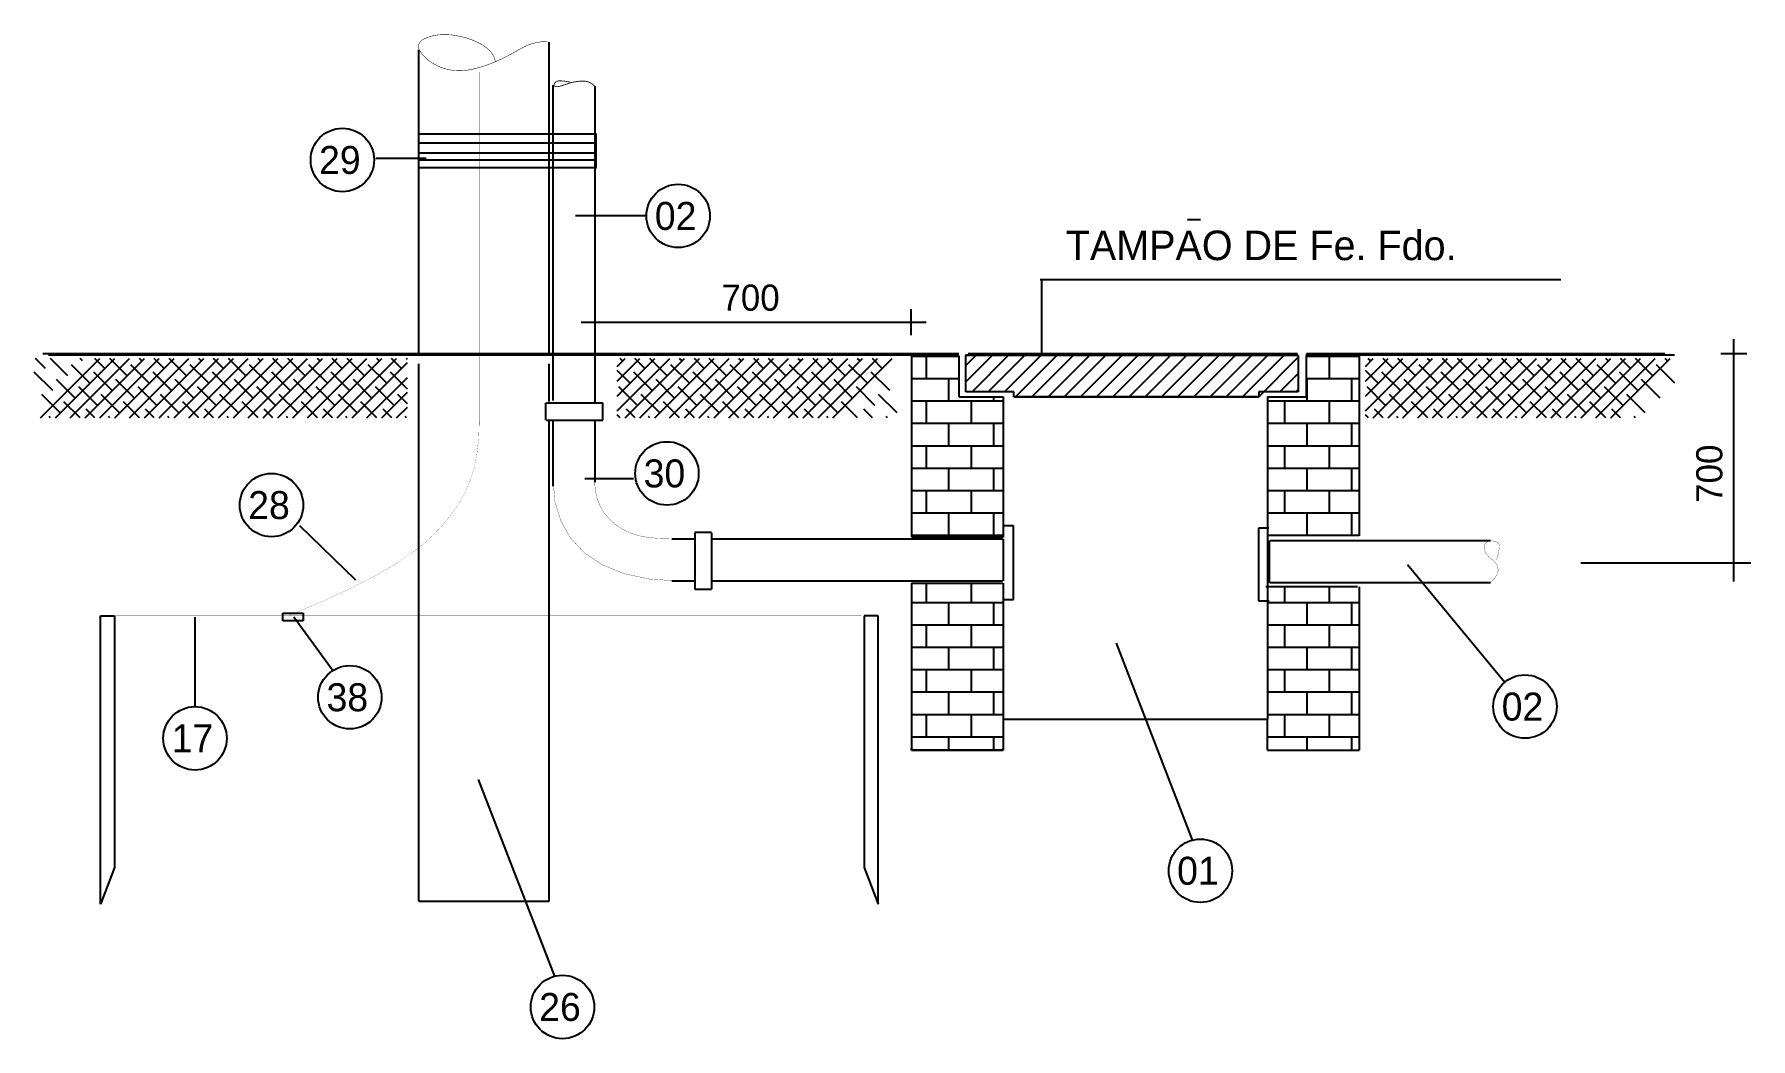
# Model space of a CAD drawing. Extents: x 0.013 to 0.842, y 0.009 to 0.544.
# Drawn here: x 0.3914 to 0.4834, y 0.1304 to 0.1842 of the extents above; entities that cross this region are included whole.
import ezdxf

# ---------------------------------------------------------------- set-up
doc = ezdxf.new("R2010")
doc.units = 0
doc.header["$LTSCALE"] = 250
doc.header["$MEASUREMENT"] = 0
doc.linetypes.add('DASHDOT', pattern=[1, 0.5, -0.25, 0, -0.25])
doc.linetypes.add('DASHED', pattern=[0.75, 0.5, -0.25])
doc.layers.add('DETALHES-DIVERSOS', color=7, linetype='CONTINUOUS')
doc.styles.add('ROMANS', font='TXT', dxfattribs={"height": 100})

msp = doc.modelspace()

# ---------------------------------------------------------------- linework, layer by layer
at = {"layer": 'DETALHES-DIVERSOS'}
for p, q in [((0.411995, 0.167017), (0.411995, 0.18341)), ((0.41899, 0.167017), (0.41899, 0.183807)), ((0.41918, 0.181503), (0.41918, 0.164599)), ((0.42143, 0.181455), (0.42143, 0.164501)), ((0.411998, 0.178907), (0.421515, 0.178907)), ((0.421497, 0.177087), (0.421497, 0.178889)), ((0.4097, 0.1776), (0.4124, 0.1776)), ((0.421515, 0.178394), (0.411998, 0.178394)), ((0.411998, 0.177882), (0.421497, 0.177882)), ((0.411969, 0.177097), (0.421515, 0.177097)), ((0.421497, 0.177494), (0.411998, 0.177494)), ((0.4242, 0.1745), (0.4204, 0.1745)), ((0.4532, 0.1743), (0.4539, 0.1743)), ((0.445304, 0.1711), (0.473224, 0.1711)), ((0.445392, 0.16699), (0.445392, 0.171109)), ((0.4384, 0.1681), (0.4384, 0.1695)), ((0.4207, 0.1688), (0.4392, 0.1688)), ((0.4825, 0.1549), (0.4825, 0.1679)), ((0.391981, 0.166327), (0.391449, 0.166859)), ((0.391715, 0.163675), (0.394899, 0.166859)), ((0.440949, 0.167105), (0.391835, 0.167105)), ((0.440949, 0.167031), (0.392142, 0.167031)), ((0.393174, 0.165929), (0.392244, 0.166859)), ((0.392511, 0.163675), (0.395695, 0.166859)), ((0.393306, 0.163675), (0.39649, 0.166859)), ((0.39397, 0.166725), (0.393835, 0.166859)), ((0.394102, 0.163675), (0.397286, 0.166859)), ((0.395163, 0.166327), (0.394631, 0.166859)), ((0.394897, 0.163675), (0.398081, 0.166859)), ((0.396356, 0.165929), (0.395426, 0.166859)), ((0.395693, 0.163675), (0.398877, 0.166859)), ((0.396488, 0.163675), (0.399672, 0.166859)), ((0.397152, 0.166725), (0.397017, 0.166859)), ((0.397284, 0.163675), (0.400468, 0.166859)), ((0.398345, 0.166327), (0.397813, 0.166859)), ((0.398079, 0.163675), (0.401263, 0.166859)), ((0.399538, 0.165929), (0.398608, 0.166859)), ((0.398875, 0.163675), (0.402059, 0.166859)), ((0.39967, 0.163675), (0.402854, 0.166859)), ((0.400334, 0.166725), (0.400199, 0.166859)), ((0.400466, 0.163675), (0.40365, 0.166859)), ((0.401527, 0.166327), (0.400995, 0.166859)), ((0.401261, 0.163675), (0.404445, 0.166859)), ((0.40272, 0.165929), (0.40179, 0.166859)), ((0.402057, 0.163675), (0.405241, 0.166859)), ((0.402852, 0.163675), (0.406036, 0.166859)), ((0.403516, 0.166725), (0.403381, 0.166859)), ((0.403648, 0.163675), (0.406832, 0.166859)), ((0.404709, 0.166327), (0.404177, 0.166859)), ((0.404443, 0.163675), (0.407627, 0.166859)), ((0.405902, 0.165929), (0.404972, 0.166859)), ((0.405239, 0.163675), (0.408423, 0.166859)), ((0.406034, 0.163675), (0.409218, 0.166859)), ((0.406698, 0.166725), (0.406563, 0.166859)), ((0.40683, 0.163675), (0.410014, 0.166859)), ((0.407891, 0.166327), (0.407359, 0.166859)), ((0.407625, 0.163675), (0.410809, 0.166859)), ((0.409084, 0.165929), (0.408154, 0.166859)), ((0.408421, 0.163675), (0.411388, 0.166643)), ((0.40988, 0.166725), (0.409745, 0.166859)), ((0.411073, 0.166327), (0.410541, 0.166859)), ((0.411388, 0.166807), (0.411336, 0.166859)), ((0.422632, 0.166431), (0.42306, 0.166859)), ((0.422632, 0.165636), (0.423855, 0.166859)), ((0.422632, 0.16484), (0.424651, 0.166859)), ((0.422632, 0.164045), (0.425446, 0.166859)), ((0.422926, 0.166725), (0.422791, 0.166859)), ((0.423058, 0.163675), (0.426242, 0.166859)), ((0.424119, 0.166327), (0.423587, 0.166859)), ((0.423853, 0.163675), (0.427037, 0.166859)), ((0.425312, 0.165929), (0.424382, 0.166859)), ((0.424649, 0.163675), (0.427833, 0.166859)), ((0.425444, 0.163675), (0.428628, 0.166859)), ((0.426107, 0.166725), (0.425973, 0.166859)), ((0.42624, 0.163675), (0.429424, 0.166859)), ((0.427301, 0.166327), (0.426769, 0.166859)), ((0.427035, 0.163675), (0.430219, 0.166859)), ((0.428494, 0.165929), (0.427564, 0.166859)), ((0.427831, 0.163675), (0.431015, 0.166859)), ((0.428626, 0.163675), (0.43181, 0.166859)), ((0.429289, 0.166725), (0.429155, 0.166859)), ((0.429422, 0.163675), (0.432606, 0.166859)), ((0.430483, 0.166327), (0.429951, 0.166859)), ((0.430217, 0.163675), (0.433401, 0.166859)), ((0.431676, 0.165929), (0.430746, 0.166859)), ((0.431013, 0.163675), (0.434197, 0.166859)), ((0.431808, 0.163675), (0.434992, 0.166859)), ((0.432471, 0.166725), (0.432337, 0.166859)), ((0.432604, 0.163675), (0.435788, 0.166859)), ((0.433665, 0.166327), (0.433133, 0.166859)), ((0.433399, 0.163675), (0.436583, 0.166859)), ((0.434858, 0.165929), (0.433928, 0.166859)), ((0.434194, 0.163675), (0.437379, 0.166859)), ((0.435653, 0.166725), (0.435519, 0.166859)), ((0.436847, 0.166327), (0.436315, 0.166859)), ((0.43838, 0.167006), (0.440933, 0.167006)), ((0.43841, 0.16702), (0.43841, 0.157306)), ((0.43841, 0.166983), (0.440957, 0.166983)), ((0.439221, 0.165783), (0.439221, 0.166983)), ((0.440421, 0.166983), (0.440421, 0.167006)), ((0.440957, 0.167006), (0.440957, 0.164805)), ((0.459105, 0.167031), (0.441312, 0.167031)), ((0.441322, 0.166478), (0.441864, 0.16702)), ((0.441322, 0.16561), (0.442733, 0.16702)), ((0.441322, 0.165078), (0.441322, 0.16702)), ((0.459143, 0.16702), (0.441322, 0.16702)), ((0.459105, 0.167105), (0.441447, 0.167105)), ((0.441659, 0.165078), (0.443601, 0.16702)), ((0.442528, 0.165078), (0.44447, 0.16702)), ((0.443397, 0.165078), (0.445339, 0.16702)), ((0.443992, 0.164805), (0.446207, 0.16702)), ((0.444861, 0.164805), (0.447076, 0.16702)), ((0.44573, 0.164805), (0.447945, 0.16702)), ((0.446598, 0.164805), (0.448813, 0.16702)), ((0.447467, 0.164805), (0.449682, 0.16702)), ((0.448336, 0.164805), (0.450551, 0.16702)), ((0.449204, 0.164805), (0.451419, 0.16702)), ((0.450073, 0.164805), (0.452288, 0.16702)), ((0.450942, 0.164805), (0.453157, 0.16702)), ((0.45181, 0.164805), (0.454025, 0.16702)), ((0.452679, 0.164805), (0.454894, 0.16702)), ((0.453548, 0.164805), (0.455763, 0.16702)), ((0.454417, 0.164805), (0.456631, 0.16702)), ((0.455285, 0.164805), (0.4575, 0.16702)), ((0.456154, 0.164805), (0.458369, 0.16702)), ((0.457023, 0.164805), (0.459143, 0.166925)), ((0.459143, 0.16702), (0.459143, 0.165078)), ((0.479315, 0.167031), (0.459543, 0.167031)), ((0.459592, 0.167006), (0.462352, 0.167006)), ((0.459592, 0.164805), (0.459592, 0.167006)), ((0.459592, 0.166983), (0.462415, 0.166983)), ((0.478798, 0.167105), (0.459594, 0.167105)), ((0.459621, 0.166983), (0.459621, 0.167006)), ((0.460821, 0.165783), (0.460821, 0.166983)), ((0.462021, 0.166983), (0.462021, 0.167006)), ((0.462415, 0.16702), (0.462415, 0.157349)), ((0.462742, 0.164045), (0.465556, 0.166859)), ((0.462742, 0.16484), (0.46476, 0.166859)), ((0.462742, 0.165636), (0.463965, 0.166859)), ((0.462742, 0.166431), (0.463169, 0.166859)), ((0.463035, 0.166725), (0.462901, 0.166859)), ((0.463167, 0.163675), (0.466351, 0.166859)), ((0.464228, 0.166327), (0.463696, 0.166859)), ((0.463963, 0.163675), (0.467147, 0.166859)), ((0.465422, 0.165929), (0.464492, 0.166859)), ((0.464758, 0.163675), (0.467942, 0.166859)), ((0.465554, 0.163675), (0.468738, 0.166859)), ((0.466217, 0.166725), (0.466083, 0.166859)), ((0.466349, 0.163675), (0.469533, 0.166859)), ((0.46741, 0.166327), (0.466878, 0.166859)), ((0.467145, 0.163675), (0.470329, 0.166859)), ((0.468604, 0.165929), (0.467674, 0.166859)), ((0.46794, 0.163675), (0.471124, 0.166859)), ((0.468736, 0.163675), (0.47192, 0.166859)), ((0.469399, 0.166725), (0.469265, 0.166859)), ((0.469531, 0.163675), (0.472715, 0.166859)), ((0.470592, 0.166327), (0.47006, 0.166859)), ((0.470327, 0.163675), (0.473511, 0.166859)), ((0.471786, 0.165929), (0.470856, 0.166859)), ((0.471122, 0.163675), (0.474306, 0.166859)), ((0.471918, 0.163675), (0.475102, 0.166859)), ((0.472581, 0.166725), (0.472447, 0.166859)), ((0.472713, 0.163675), (0.475897, 0.166859)), ((0.473774, 0.166327), (0.473242, 0.166859)), ((0.473509, 0.163675), (0.476693, 0.166859)), ((0.474968, 0.165929), (0.474038, 0.166859)), ((0.474304, 0.163675), (0.477488, 0.166859)), ((0.4751, 0.163675), (0.478284, 0.166859)), ((0.475763, 0.166725), (0.475629, 0.166859)), ((0.475895, 0.163675), (0.479079, 0.166859)), ((0.476956, 0.166327), (0.476424, 0.166859)), ((0.47815, 0.165929), (0.47722, 0.166859)), ((0.478945, 0.166725), (0.478811, 0.166859)), ((0.4832, 0.1671), (0.4818, 0.1671)), ((0.392379, 0.165134), (0.391384, 0.166128)), ((0.393572, 0.164736), (0.392578, 0.165731)), ((0.394367, 0.165532), (0.393373, 0.166526)), ((0.395561, 0.165134), (0.394566, 0.166128)), ((0.396754, 0.164736), (0.39576, 0.165731)), ((0.397549, 0.165532), (0.396555, 0.166526)), ((0.398743, 0.165134), (0.397748, 0.166128)), ((0.399936, 0.164736), (0.398942, 0.165731)), ((0.400731, 0.165532), (0.399737, 0.166526)), ((0.401925, 0.165134), (0.40093, 0.166128)), ((0.403118, 0.164736), (0.402123, 0.165731)), ((0.403913, 0.165532), (0.402919, 0.166526)), ((0.405107, 0.165134), (0.404112, 0.166128)), ((0.4063, 0.164736), (0.405305, 0.165731)), ((0.407095, 0.165532), (0.406101, 0.166526)), ((0.408289, 0.165134), (0.407294, 0.166128)), ((0.409482, 0.164736), (0.408487, 0.165731)), ((0.409216, 0.163675), (0.411388, 0.165847)), ((0.410277, 0.165532), (0.409283, 0.166526)), ((0.411388, 0.165216), (0.410476, 0.166128)), ((0.423323, 0.165532), (0.422632, 0.166223)), ((0.424516, 0.165134), (0.423522, 0.166128)), ((0.42571, 0.164736), (0.424715, 0.165731)), ((0.426505, 0.165532), (0.425511, 0.166526)), ((0.427698, 0.165134), (0.426704, 0.166128)), ((0.428892, 0.164736), (0.427897, 0.165731)), ((0.429687, 0.165532), (0.428693, 0.166526)), ((0.43088, 0.165134), (0.429886, 0.166128)), ((0.432074, 0.164736), (0.431079, 0.165731)), ((0.432869, 0.165532), (0.431875, 0.166526)), ((0.434062, 0.165134), (0.433068, 0.166128)), ((0.435256, 0.164736), (0.434261, 0.165731)), ((0.436051, 0.165532), (0.435057, 0.166526)), ((0.437244, 0.165134), (0.43625, 0.166128)), ((0.43841, 0.165783), (0.440957, 0.165783)), ((0.440421, 0.164583), (0.440421, 0.165783)), ((0.458164, 0.165078), (0.459143, 0.166057)), ((0.459592, 0.165783), (0.462415, 0.165783)), ((0.459621, 0.164583), (0.459621, 0.165783)), ((0.462021, 0.164583), (0.462021, 0.165783)), ((0.463433, 0.165532), (0.462742, 0.166223)), ((0.464626, 0.165134), (0.463632, 0.166128)), ((0.465819, 0.164736), (0.464825, 0.165731)), ((0.466615, 0.165532), (0.465621, 0.166526)), ((0.467808, 0.165134), (0.466814, 0.166128)), ((0.469001, 0.164736), (0.468007, 0.165731)), ((0.469797, 0.165532), (0.468802, 0.166526)), ((0.47099, 0.165134), (0.469996, 0.166128)), ((0.472183, 0.164736), (0.471189, 0.165731)), ((0.472979, 0.165532), (0.471984, 0.166526)), ((0.474172, 0.165134), (0.473178, 0.166128)), ((0.475365, 0.164736), (0.474371, 0.165731)), ((0.476161, 0.165532), (0.475166, 0.166526)), ((0.477354, 0.165134), (0.47636, 0.166128)), ((0.478547, 0.164736), (0.477553, 0.165731)), ((0.479343, 0.165532), (0.478348, 0.166526)), ((0.392776, 0.163941), (0.391782, 0.164935)), ((0.394765, 0.164338), (0.393771, 0.165333)), ((0.395958, 0.163941), (0.394964, 0.164935)), ((0.397947, 0.164338), (0.396953, 0.165333)), ((0.39914, 0.163941), (0.398146, 0.164935)), ((0.401129, 0.164338), (0.400135, 0.165333)), ((0.402322, 0.163941), (0.401328, 0.164935)), ((0.404311, 0.164338), (0.403317, 0.165333)), ((0.405504, 0.163941), (0.40451, 0.164935)), ((0.407493, 0.164338), (0.406499, 0.165333)), ((0.408686, 0.163941), (0.407692, 0.164935)), ((0.410675, 0.164338), (0.409681, 0.165333)), ((0.410012, 0.163675), (0.411388, 0.165052)), ((0.411388, 0.164421), (0.410874, 0.164935)), ((0.423721, 0.164338), (0.422727, 0.165333)), ((0.424914, 0.163941), (0.42392, 0.164935)), ((0.426903, 0.164338), (0.425909, 0.165333)), ((0.428096, 0.163941), (0.427102, 0.164935)), ((0.430085, 0.164338), (0.429091, 0.165333)), ((0.431278, 0.163941), (0.430284, 0.164935)), ((0.433267, 0.164338), (0.432273, 0.165333)), ((0.43446, 0.163941), (0.433466, 0.164935)), ((0.436449, 0.164338), (0.435455, 0.165333)), ((0.437642, 0.163941), (0.436648, 0.164935)), ((0.440957, 0.164805), (0.443324, 0.164805)), ((0.443899, 0.165078), (0.441322, 0.165078)), ((0.442821, 0.164583), (0.442821, 0.164805)), ((0.443324, 0.164805), (0.443324, 0.157275)), ((0.443899, 0.164805), (0.443899, 0.165078)), ((0.443899, 0.164805), (0.457027, 0.164805)), ((0.457027, 0.164805), (0.443899, 0.164805)), ((0.457027, 0.165078), (0.457027, 0.164805)), ((0.459143, 0.165078), (0.457027, 0.165078)), ((0.457501, 0.164805), (0.459592, 0.164805)), ((0.457501, 0.164805), (0.457501, 0.147523)), ((0.459033, 0.165078), (0.459143, 0.165188)), ((0.463831, 0.164338), (0.462836, 0.165333)), ((0.465024, 0.163941), (0.46403, 0.164935)), ((0.467013, 0.164338), (0.466018, 0.165333)), ((0.468206, 0.163941), (0.467211, 0.164935)), ((0.470195, 0.164338), (0.4692, 0.165333)), ((0.471388, 0.163941), (0.470393, 0.164935)), ((0.473377, 0.164338), (0.472382, 0.165333)), ((0.47457, 0.163941), (0.473575, 0.164935)), ((0.476559, 0.164338), (0.475564, 0.165333)), ((0.477752, 0.163941), (0.476757, 0.164935)), ((0.393838, 0.163675), (0.392975, 0.164537)), ((0.394633, 0.163675), (0.394169, 0.16414)), ((0.39702, 0.163675), (0.396157, 0.164537)), ((0.397815, 0.163675), (0.397351, 0.16414)), ((0.400202, 0.163675), (0.399339, 0.164537)), ((0.400997, 0.163675), (0.400533, 0.16414)), ((0.403384, 0.163675), (0.402521, 0.164537)), ((0.404179, 0.163675), (0.403714, 0.16414)), ((0.406566, 0.163675), (0.405703, 0.164537)), ((0.407361, 0.163675), (0.406896, 0.16414)), ((0.409748, 0.163675), (0.408885, 0.164537)), ((0.410543, 0.163675), (0.410078, 0.16414)), ((0.410807, 0.163675), (0.411388, 0.164256)), ((0.418811, 0.163545), (0.418811, 0.164489)), ((0.418844, 0.16449), (0.421864, 0.16449)), ((0.421864, 0.163545), (0.421864, 0.164489)), ((0.422793, 0.163675), (0.422632, 0.163837)), ((0.423589, 0.163675), (0.423124, 0.16414)), ((0.425975, 0.163675), (0.425113, 0.164537)), ((0.426771, 0.163675), (0.426306, 0.16414)), ((0.429157, 0.163675), (0.428295, 0.164537)), ((0.429953, 0.163675), (0.429488, 0.16414)), ((0.432339, 0.163675), (0.431477, 0.164537)), ((0.433135, 0.163675), (0.43267, 0.16414)), ((0.435521, 0.163675), (0.434659, 0.164537)), ((0.436317, 0.163675), (0.435852, 0.16414)), ((0.43841, 0.164583), (0.443324, 0.164583)), ((0.439221, 0.163383), (0.439221, 0.164583)), ((0.441621, 0.163383), (0.441621, 0.164583)), ((0.457501, 0.164583), (0.462415, 0.164583)), ((0.458421, 0.163383), (0.458421, 0.164583)), ((0.460821, 0.163383), (0.460821, 0.164583)), ((0.462903, 0.163675), (0.462742, 0.163837)), ((0.463699, 0.163675), (0.463234, 0.16414)), ((0.466085, 0.163675), (0.465223, 0.164537)), ((0.466881, 0.163675), (0.466416, 0.16414)), ((0.469267, 0.163675), (0.468405, 0.164537)), ((0.470063, 0.163675), (0.469598, 0.16414)), ((0.472449, 0.163675), (0.471587, 0.164537)), ((0.473245, 0.163675), (0.47278, 0.16414)), ((0.475631, 0.163675), (0.474769, 0.164537)), ((0.476427, 0.163675), (0.475962, 0.16414)), ((0.392247, 0.163675), (0.39218, 0.163742)), ((0.395429, 0.163675), (0.395362, 0.163742)), ((0.398611, 0.163675), (0.398544, 0.163742)), ((0.401793, 0.163675), (0.401726, 0.163742)), ((0.404975, 0.163675), (0.404908, 0.163742)), ((0.408157, 0.163675), (0.40809, 0.163742)), ((0.411339, 0.163675), (0.411272, 0.163742)), ((0.418844, 0.163546), (0.421864, 0.163546)), ((0.41918, 0.163521), (0.41918, 0.160232)), ((0.42143, 0.163544), (0.42143, 0.163515)), ((0.42143, 0.163521), (0.42143, 0.160232)), ((0.424384, 0.163675), (0.424318, 0.163742)), ((0.427566, 0.163675), (0.4275, 0.163742)), ((0.430748, 0.163675), (0.430682, 0.163742)), ((0.43393, 0.163675), (0.433864, 0.163742)), ((0.437112, 0.163675), (0.437046, 0.163742)), ((0.43841, 0.163383), (0.443324, 0.163383)), ((0.440421, 0.162183), (0.440421, 0.163383)), ((0.442821, 0.162183), (0.442821, 0.163383)), ((0.457501, 0.163383), (0.462415, 0.163383)), ((0.459621, 0.162183), (0.459621, 0.163383)), ((0.462021, 0.162183), (0.462021, 0.163383)), ((0.464494, 0.163675), (0.464427, 0.163742)), ((0.467676, 0.163675), (0.467609, 0.163742)), ((0.470858, 0.163675), (0.470791, 0.163742)), ((0.47404, 0.163675), (0.473973, 0.163742)), ((0.477222, 0.163675), (0.477155, 0.163742)), ((0.43841, 0.162183), (0.443324, 0.162183)), ((0.439221, 0.160983), (0.439221, 0.162183)), ((0.441621, 0.160983), (0.441621, 0.162183)), ((0.457501, 0.162183), (0.462415, 0.162183)), ((0.458421, 0.160983), (0.458421, 0.162183)), ((0.460821, 0.160983), (0.460821, 0.162183)), ((0.41918, 0.160288), (0.41918, 0.16001)), ((0.4235, 0.1604), (0.4209, 0.1604)), ((0.43841, 0.160983), (0.443324, 0.160983)), ((0.440421, 0.159783), (0.440421, 0.160983)), ((0.442821, 0.159783), (0.442821, 0.160983)), ((0.457501, 0.160983), (0.462415, 0.160983)), ((0.459621, 0.159783), (0.459621, 0.160983)), ((0.462021, 0.159783), (0.462021, 0.160983)), ((0.43841, 0.159783), (0.443324, 0.159783)), ((0.439221, 0.158583), (0.439221, 0.159783)), ((0.441621, 0.158583), (0.441621, 0.159783)), ((0.457501, 0.159783), (0.462415, 0.159783)), ((0.458421, 0.158583), (0.458421, 0.159783)), ((0.460821, 0.158583), (0.460821, 0.159783)), ((0.43841, 0.158583), (0.443324, 0.158583)), ((0.440421, 0.157383), (0.440421, 0.158583)), ((0.442821, 0.157383), (0.442821, 0.158583)), ((0.457501, 0.158583), (0.462415, 0.158583)), ((0.459621, 0.157383), (0.459621, 0.158583)), ((0.462021, 0.157383), (0.462021, 0.158583)), ((0.4056, 0.1579), (0.4086, 0.155)), ((0.426795, 0.157541), (0.427685, 0.157541)), ((0.426797, 0.157508), (0.426797, 0.154488)), ((0.427686, 0.157508), (0.427686, 0.154488)), ((0.43841, 0.157383), (0.443324, 0.157383)), ((0.439221, 0.157306), (0.439221, 0.157383)), ((0.441621, 0.157306), (0.441621, 0.157383)), ((0.443871, 0.157881), (0.443342, 0.157881)), ((0.443871, 0.157648), (0.443871, 0.157881)), ((0.443871, 0.153941), (0.443871, 0.157648)), ((0.457033, 0.157554), (0.457033, 0.157787)), ((0.457033, 0.157787), (0.457563, 0.157787)), ((0.457033, 0.153847), (0.457033, 0.157554)), ((0.457501, 0.157383), (0.462415, 0.157383)), ((0.425566, 0.157184), (0.426777, 0.157184)), ((0.426649, 0.157184), (0.426795, 0.157184)), ((0.427662, 0.157184), (0.443286, 0.157184)), ((0.438406, 0.157306), (0.443325, 0.157306)), ((0.443324, 0.157183), (0.443324, 0.154932)), ((0.457581, 0.157089), (0.457581, 0.154837)), ((0.469448, 0.15709), (0.457618, 0.15709)), ((0.4702, 0.1495), (0.465, 0.1558)), ((0.4743, 0.1559), (0.4834, 0.1559)), ((0.425566, 0.154934), (0.426777, 0.154934)), ((0.426505, 0.154934), (0.426795, 0.154934)), ((0.427662, 0.154934), (0.443286, 0.154934)), ((0.438406, 0.154824), (0.443325, 0.154824)), ((0.43841, 0.154824), (0.43841, 0.145863)), ((0.439221, 0.153783), (0.439221, 0.154824)), ((0.441621, 0.153783), (0.441621, 0.154824)), ((0.443324, 0.154808), (0.443324, 0.145863)), ((0.457414, 0.154637), (0.462328, 0.154637)), ((0.469448, 0.15484), (0.457618, 0.15484)), ((0.462415, 0.154611), (0.462415, 0.145863)), ((0.426795, 0.154488), (0.427685, 0.154488)), ((0.43841, 0.153783), (0.443324, 0.153783)), ((0.440421, 0.152583), (0.440421, 0.153783)), ((0.442821, 0.152583), (0.442821, 0.153783)), ((0.443325, 0.153941), (0.443871, 0.153941)), ((0.457579, 0.153847), (0.457033, 0.153847)), ((0.457501, 0.153783), (0.462415, 0.153783)), ((0.458421, 0.153783), (0.458421, 0.154579)), ((0.459621, 0.152583), (0.459621, 0.153783)), ((0.460821, 0.153783), (0.460821, 0.154579)), ((0.462021, 0.152583), (0.462021, 0.153783)), ((0.394924, 0.153067), (0.395674, 0.153067)), ((0.4, 0.1482), (0.4, 0.153)), ((0.4047, 0.1528), (0.4047, 0.1532)), ((0.4047, 0.1532), (0.4058, 0.1532)), ((0.4058, 0.1528), (0.4047, 0.1528)), ((0.4074, 0.1501), (0.4053, 0.153)), ((0.4058, 0.1532), (0.4058, 0.1528)), ((0.436624, 0.153067), (0.435874, 0.153067)), ((0.43841, 0.152583), (0.443324, 0.152583)), ((0.439221, 0.151383), (0.439221, 0.152583)), ((0.441621, 0.151383), (0.441621, 0.152583)), ((0.457501, 0.152583), (0.462415, 0.152583)), ((0.458421, 0.151383), (0.458421, 0.152583)), ((0.460821, 0.151383), (0.460821, 0.152583)), ((0.43841, 0.151383), (0.443324, 0.151383)), ((0.440421, 0.150183), (0.440421, 0.151383)), ((0.442821, 0.150183), (0.442821, 0.151383)), ((0.4535, 0.141), (0.4494, 0.1516)), ((0.457501, 0.151383), (0.462415, 0.151383)), ((0.459621, 0.150183), (0.459621, 0.151383)), ((0.462021, 0.150183), (0.462021, 0.151383)), ((0.43841, 0.150183), (0.443324, 0.150183)), ((0.439221, 0.148983), (0.439221, 0.150183)), ((0.441621, 0.148983), (0.441621, 0.150183)), ((0.457501, 0.150183), (0.462415, 0.150183)), ((0.458421, 0.148983), (0.458421, 0.150183)), ((0.460821, 0.148983), (0.460821, 0.150183)), ((0.43841, 0.148983), (0.443324, 0.148983)), ((0.440421, 0.147783), (0.440421, 0.148983)), ((0.442821, 0.147783), (0.442821, 0.148983)), ((0.457501, 0.148983), (0.462415, 0.148983)), ((0.459621, 0.147783), (0.459621, 0.148983)), ((0.462021, 0.147783), (0.462021, 0.148983)), ((0.43841, 0.147783), (0.443324, 0.147783)), ((0.439221, 0.146583), (0.439221, 0.147783)), ((0.441621, 0.146583), (0.441621, 0.147783)), ((0.443347, 0.147523), (0.457501, 0.147523)), ((0.457501, 0.147783), (0.462415, 0.147783)), ((0.457501, 0.145857), (0.457501, 0.147533)), ((0.458421, 0.146583), (0.458421, 0.147783)), ((0.460821, 0.146583), (0.460821, 0.147783)), ((0.43841, 0.146583), (0.443324, 0.146583)), ((0.440421, 0.145863), (0.440421, 0.146583)), ((0.442821, 0.145863), (0.442821, 0.146583)), ((0.457501, 0.146583), (0.462415, 0.146583)), ((0.459621, 0.145863), (0.459621, 0.146583)), ((0.462021, 0.145863), (0.462021, 0.146583)), ((0.43841, 0.145863), (0.43841, 0.145951)), ((0.43841, 0.145863), (0.443324, 0.145863)), ((0.443324, 0.145863), (0.43841, 0.145863)), ((0.443324, 0.145863), (0.443324, 0.145951)), ((0.457501, 0.145863), (0.462415, 0.145863)), ((0.4193, 0.1337), (0.4152, 0.1443))]:
    msp.add_line(p, q, dxfattribs=at)
at = {"layer": 'DETALHES-DIVERSOS', "linetype": 'DASHED'}
for p, q in [((0.411995, 0.137768), (0.411995, 0.166567)), ((0.41899, 0.16455), (0.41899, 0.166567)), ((0.41899, 0.137768), (0.41899, 0.163571)), ((0.394924, 0.137617), (0.394924, 0.153067)), ((0.395674, 0.153067), (0.395674, 0.139567)), ((0.435874, 0.153067), (0.435874, 0.139567)), ((0.436624, 0.137617), (0.436624, 0.153067)), ((0.395674, 0.139567), (0.394924, 0.137617)), ((0.435874, 0.139567), (0.436624, 0.137617)), ((0.411995, 0.137768), (0.41899, 0.137768))]:
    msp.add_line(p, q, dxfattribs=at)
at = {"layer": 'DETALHES-DIVERSOS'}
for points, const_width in [([(0.418923, 0.183851), (0.418596, 0.183837), (0.41831, 0.183795), (0.418056, 0.18373), (0.417826, 0.183645), (0.417609, 0.183544), (0.417396, 0.183429), (0.417179, 0.183305), (0.416947, 0.183175), (0.416694, 0.183042), (0.416423, 0.182909), (0.416137, 0.182781), (0.415843, 0.182661), (0.415543, 0.182551), (0.415244, 0.182457), (0.41495, 0.18238), (0.414666, 0.182324), (0.414394, 0.182292), (0.414137, 0.182284), (0.413894, 0.182297), (0.413664, 0.182329), (0.413446, 0.182378), (0.413241, 0.182444), (0.413047, 0.182523), (0.412866, 0.182614), (0.412695, 0.182716), (0.412538, 0.182826), (0.412396, 0.182941), (0.412272, 0.183059), (0.412166, 0.183178), (0.412082, 0.183296), (0.412022, 0.183409), (0.411986, 0.183517), (0.411978, 0.183616), (0.411995, 0.183706), (0.412037, 0.183789), (0.412101, 0.183864), (0.412187, 0.183933), (0.412292, 0.183994), (0.412416, 0.18405), (0.412555, 0.184099), (0.412711, 0.184143), (0.412881, 0.184179), (0.413068, 0.184206), (0.413272, 0.18422), (0.413493, 0.18422), (0.413732, 0.184204), (0.41399, 0.184169), (0.414266, 0.184113), (0.41456, 0.184034), (0.414862, 0.183931), (0.415157, 0.183803), (0.415435, 0.18365), (0.415681, 0.183469), (0.415884, 0.183261), (0.416031, 0.183024), (0.416109, 0.182758)], 0.000027), ([(0.421416, 0.181465), (0.421322, 0.18155), (0.421228, 0.181615), (0.421133, 0.181663), (0.421038, 0.181696), (0.420944, 0.181716), (0.420851, 0.181726), (0.420759, 0.181728), (0.420669, 0.181724), (0.420581, 0.181716), (0.420495, 0.181706), (0.420411, 0.181693), (0.420329, 0.181678), (0.420249, 0.181662), (0.42017, 0.181644), (0.420092, 0.181626), (0.420015, 0.181596), (0.41994, 0.181572), (0.419866, 0.181549), (0.419794, 0.181525), (0.419725, 0.181503), (0.419659, 0.181482), (0.419596, 0.181463), (0.419538, 0.181448), (0.419484, 0.181437), (0.419435, 0.181429), (0.419392, 0.181426), (0.419353, 0.181428), (0.41932, 0.181433), (0.419293, 0.181443), (0.419272, 0.181456), (0.419256, 0.181474), (0.419247, 0.181495), (0.419243, 0.18152), (0.419246, 0.181547), (0.419254, 0.181576), (0.419269, 0.181606), (0.419289, 0.181635), (0.419314, 0.181662), (0.419346, 0.181687), (0.419383, 0.181708), (0.419426, 0.181724), (0.419476, 0.181736), (0.419538, 0.181742), (0.419612, 0.181741), (0.419703, 0.181735), (0.419812, 0.181722), (0.419942, 0.181701), (0.420096, 0.181673)], 0.000045), ([(0.419192, 0.160319), (0.419297, 0.159182), (0.419612, 0.158146), (0.420138, 0.157228), (0.420875, 0.156442), (0.421824, 0.155804), (0.422986, 0.15533), (0.424362, 0.155034), (0.425953, 0.154932)], 0.000015), ([(0.421419, 0.160321), (0.421455, 0.159808), (0.421558, 0.159349), (0.42172, 0.158943), (0.42193, 0.158586), (0.422181, 0.158278), (0.422463, 0.158015), (0.422767, 0.157796), (0.423085, 0.157619), (0.42341, 0.15748), (0.423741, 0.157376), (0.42408, 0.157301), (0.424429, 0.157251), (0.424788, 0.157221), (0.425161, 0.157206), (0.425548, 0.1572), (0.425951, 0.157199)], 0.000015), ([(0.469415, 0.154825), (0.469576, 0.154973), (0.469696, 0.155113), (0.46978, 0.155243), (0.469832, 0.155365), (0.469856, 0.155479), (0.469856, 0.155584), (0.469836, 0.15568), (0.469801, 0.155768), (0.469754, 0.155849), (0.469697, 0.155922), (0.469634, 0.15599), (0.469567, 0.156054), (0.469498, 0.156116), (0.469429, 0.156175), (0.469364, 0.156235), (0.469304, 0.156297), (0.469251, 0.15636), (0.469207, 0.156426), (0.469171, 0.156492), (0.469143, 0.156558), (0.469124, 0.156623), (0.469113, 0.156687), (0.46911, 0.156747), (0.469116, 0.156804), (0.469131, 0.156857), (0.469155, 0.156904), (0.469185, 0.156947), (0.469223, 0.156984), (0.469268, 0.157015), (0.469318, 0.15704), (0.469373, 0.157059), (0.469434, 0.157072), (0.469498, 0.157078), (0.469564, 0.157077), (0.46963, 0.157069), (0.469694, 0.157054), (0.469754, 0.157033), (0.469807, 0.157006), (0.469853, 0.156971), (0.469887, 0.15693), (0.469911, 0.156883), (0.469923, 0.15683), (0.469926, 0.156773), (0.469923, 0.156712), (0.469914, 0.156649), (0.469902, 0.156584), (0.469888, 0.156518), (0.469875, 0.156453), (0.469863, 0.156389), (0.469851, 0.156328), (0.469839, 0.15627), (0.469826, 0.156217), (0.46981, 0.15617), (0.469789, 0.15613), (0.469763, 0.156098), (0.469731, 0.156074)], 0.000015)]:
    msp.add_lwpolyline(points, dxfattribs=dict(at, const_width=const_width))
at = {"layer": 'DETALHES-DIVERSOS', "linetype": 'DASHDOT'}
for points, const_width in [([(0.41527, 0.182206), (0.41527, 0.16338)], 0.000015), ([(0.415241, 0.163558), (0.415207, 0.162579), (0.415107, 0.161709), (0.414944, 0.160934), (0.414722, 0.160239), (0.414444, 0.159609), (0.414113, 0.159031), (0.413733, 0.158489), (0.413308, 0.157969), (0.412833, 0.157458), (0.412276, 0.156941), (0.411598, 0.156408), (0.410758, 0.155845), (0.409718, 0.155241), (0.408437, 0.154584), (0.406876, 0.153861), (0.404996, 0.153059)], 0.0000075), ([(0.415474, 0.153067), (0.435724, 0.153067), (0.395224, 0.153067)], 0.0000075)]:
    msp.add_lwpolyline(points, dxfattribs=dict(at, const_width=const_width))
at = {"layer": 'DETALHES-DIVERSOS'}
for centre in [(0.4079, 0.1775), (0.4259, 0.1745), (0.4253, 0.1607), (0.4041, 0.159), (0.4083, 0.1487), (0.4713, 0.1482), (0.4, 0.1465), (0.4539, 0.1394), (0.4197, 0.1321)]:
    msp.add_circle(centre, 0.0017, dxfattribs=at)

# ---------------------------------------------------------------- texts
at = {"layer": 'DETALHES-DIVERSOS', "style": 'ROMANS'}
for s, height, p in [('29', 0.0015, (0.40665, 0.17675)), ('02', 0.0015, (0.42465, 0.17375)), ('TAMPAO DE Fe. Fdo.', 0.001584, (0.446681, 0.172131)), ('700', 0.0014, (0.42822, 0.16942)), ('30', 0.0015, (0.42405, 0.15995)), ('28', 0.0015, (0.40285, 0.15825)), ('38', 0.0015, (0.40705, 0.14795)), ('02', 0.0015, (0.47005, 0.14745)), ('17', 0.0015, (0.39875, 0.14575)), ('01', 0.0015, (0.45265, 0.13865)), ('26', 0.0015, (0.41845, 0.13135))]:
    msp.add_text(s, height=height, dxfattribs=at).set_placement(p)
msp.add_text('700', height=0.0014, rotation=90, dxfattribs=at).set_placement((0.48188, 0.15912))

doc.saveas('drawing.dxf')
